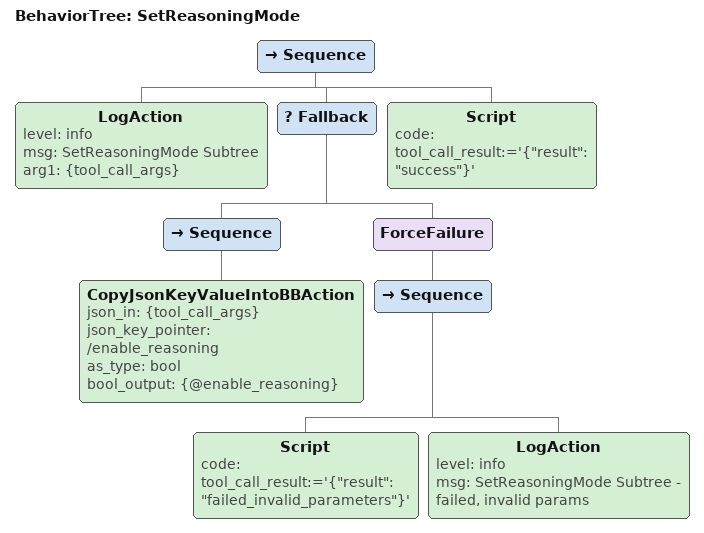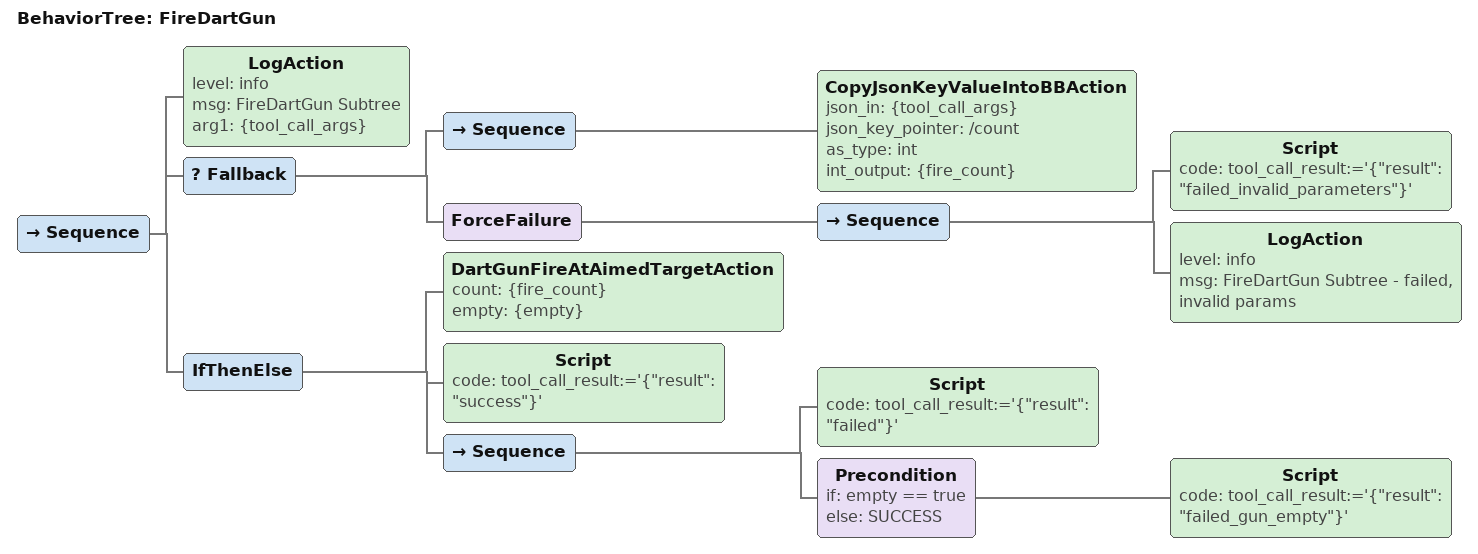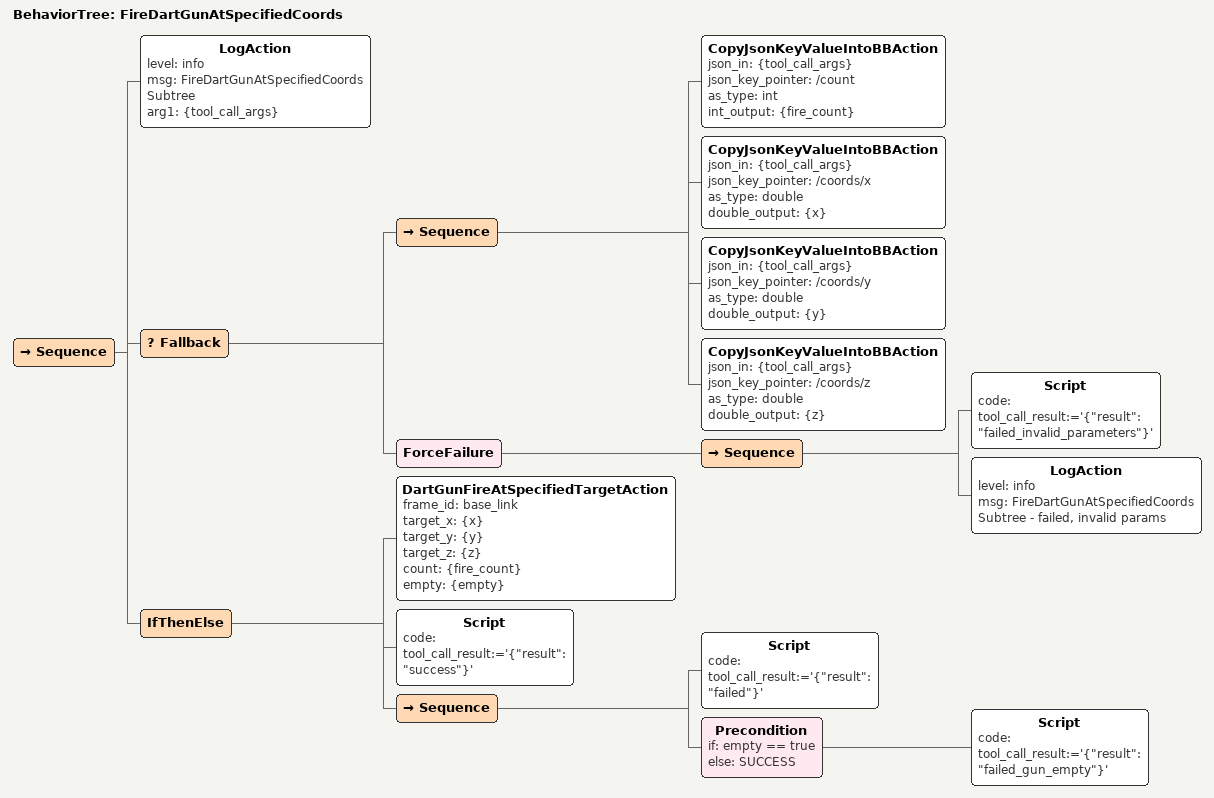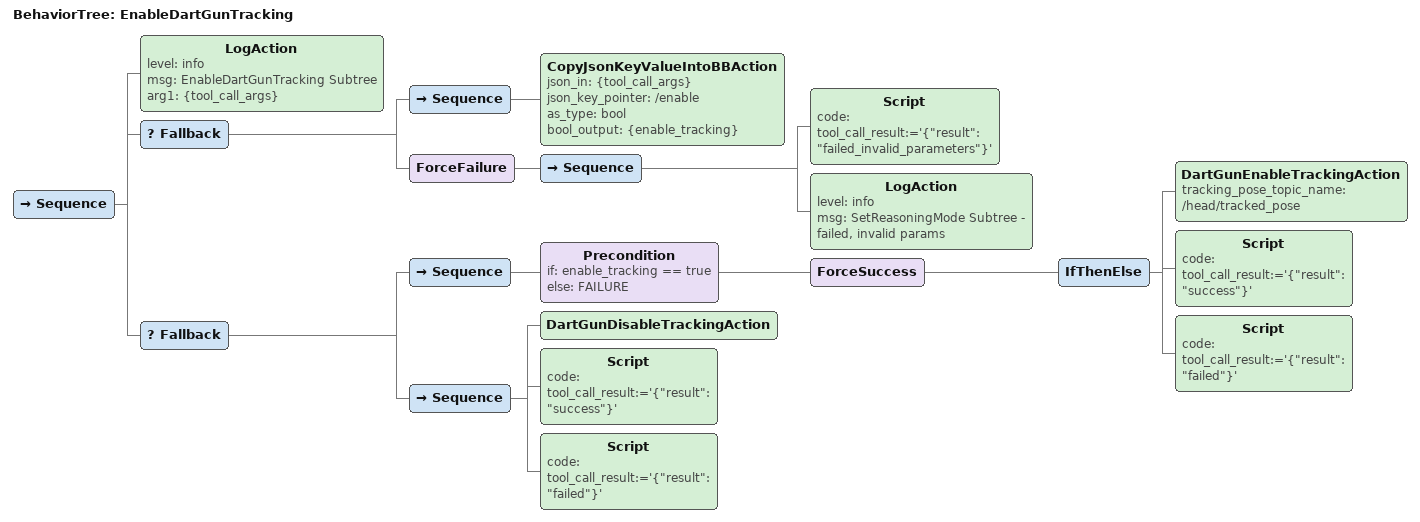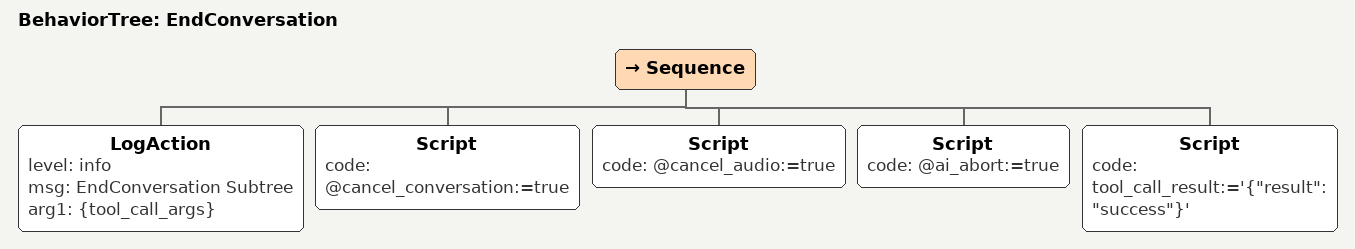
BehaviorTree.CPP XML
<BehaviorTree ID="SetReasoningMode">
      <Sequence>
	<LogAction level="info" msg="SetReasoningMode Subtree" arg1="{tool_call_args}"/>

	<!-- Parse json containing param and store in BB /-->
	<Fallback>
		<Sequence>
			<CopyJsonKeyValueIntoBBAction json_in="{tool_call_args}" json_key_pointer="/enable_reasoning" as_type="bool" bool_output="{@enable_reasoning}"/>
		</Sequence>
		<ForceFailure>
			<Sequence>
				<Script code=" tool_call_result:='{&quot;result&quot;: &quot;failed_invalid_parameters&quot;}'"/>
				<LogAction level="info" msg="SetReasoningMode Subtree - failed, invalid params"/>
			</Sequence>
		</ForceFailure>
	</Fallback>
	<Script code=" tool_call_result:='{&quot;result&quot;: &quot;success&quot;}'"/>
</Sequence>
  </BehaviorTree>

<BehaviorTree ID="FireDartGun">
      <Sequence>
	<LogAction level="info" msg="FireDartGun Subtree" arg1="{tool_call_args}"/>

	<!-- Parse json containing param and store in BB /-->
	<Fallback>
		<Sequence>
			<CopyJsonKeyValueIntoBBAction json_in="{tool_call_args}" json_key_pointer="/count" as_type="int" int_output="{fire_count}"/>
		</Sequence>
		<ForceFailure>
			<Sequence>
				<Script code=" tool_call_result:='{&quot;result&quot;: &quot;failed_invalid_parameters&quot;}'"/>
				<LogAction level="info" msg="FireDartGun Subtree - failed, invalid params"/>
			</Sequence>
		</ForceFailure>
	</Fallback>
	<IfThenElse>
		<DartGunFireAtAimedTargetAction count="{fire_count}" empty="{empty}"/>
		<Script code=" tool_call_result:='{&quot;result&quot;: &quot;success&quot;}'"/>
		<Sequence>
			<Script code=" tool_call_result:='{&quot;result&quot;: &quot;failed&quot;}'"/>
			<Precondition if="empty == true" else="SUCCESS">
				<Script code=" tool_call_result:='{&quot;result&quot;: &quot;failed_gun_empty&quot;}'"/>
			</Precondition>
		</Sequence>
	</IfThenElse>
</Sequence>
  </BehaviorTree>

<BehaviorTree ID="FireDartGunAtSpecifiedCoords">
      <Sequence>
	<LogAction level="info" msg="FireDartGunAtSpecifiedCoords Subtree" arg1="{tool_call_args}"/>

	<!-- Parse json containing param and store in BB /-->
	<Fallback>
		<Sequence>
			<CopyJsonKeyValueIntoBBAction json_in="{tool_call_args}" json_key_pointer="/count" as_type="int" int_output="{fire_count}"/>
			<CopyJsonKeyValueIntoBBAction json_in="{tool_call_args}" json_key_pointer="/coords/x" as_type="double" double_output="{x}"/>
			<CopyJsonKeyValueIntoBBAction json_in="{tool_call_args}" json_key_pointer="/coords/y" as_type="double" double_output="{y}"/>
			<CopyJsonKeyValueIntoBBAction json_in="{tool_call_args}" json_key_pointer="/coords/z" as_type="double" double_output="{z}"/>
		</Sequence>
		<ForceFailure>
			<Sequence>
				<Script code=" tool_call_result:='{&quot;result&quot;: &quot;failed_invalid_parameters&quot;}'"/>
				<LogAction level="info" msg="FireDartGunAtSpecifiedCoords Subtree - failed, invalid params"/>
			</Sequence>
		</ForceFailure>
	</Fallback>
	<IfThenElse>
		<DartGunFireAtSpecifiedTargetAction frame_id="base_link" target_x="{x}" target_y="{y}" target_z="{z}" count="{fire_count}" empty="{empty}"/>
		<Script code=" tool_call_result:='{&quot;result&quot;: &quot;success&quot;}'"/>
		<Sequence>
			<Script code=" tool_call_result:='{&quot;result&quot;: &quot;failed&quot;}'"/>
			<Precondition if="empty == true" else="SUCCESS">
				<Script code=" tool_call_result:='{&quot;result&quot;: &quot;failed_gun_empty&quot;}'"/>
			</Precondition>
		</Sequence>
	</IfThenElse>
</Sequence>
  </BehaviorTree>

<BehaviorTree ID="EnableDartGunTracking">
      <Sequence>
	<LogAction level="info" msg="EnableDartGunTracking Subtree" arg1="{tool_call_args}"/>

	<!-- Parse json containing param and store in BB /-->
	<Fallback>
		<Sequence>
			<CopyJsonKeyValueIntoBBAction json_in="{tool_call_args}" json_key_pointer="/enable" as_type="bool" bool_output="{enable_tracking}"/>
		</Sequence>
		<ForceFailure>
			<Sequence>
				<Script code=" tool_call_result:='{&quot;result&quot;: &quot;failed_invalid_parameters&quot;}'"/>
				<LogAction level="info" msg="SetReasoningMode Subtree - failed, invalid params"/>
			</Sequence>
		</ForceFailure>
	</Fallback>
	<Fallback>
		<Sequence>
			<Precondition if="enable_tracking == true" else="FAILURE">
				<ForceSuccess>
					<IfThenElse>
						<!-- Use the 'head' tracker output for the pose -->
						<DartGunEnableTrackingAction tracking_pose_topic_name="/head/tracked_pose"/>
						<Script code=" tool_call_result:='{&quot;result&quot;: &quot;success&quot;}'"/>
						<Script code=" tool_call_result:='{&quot;result&quot;: &quot;failed&quot;}'"/>
					</IfThenElse>
				</ForceSuccess>
			</Precondition>
		</Sequence>
		<Sequence>
			<DartGunDisableTrackingAction/>
			<Script code=" tool_call_result:='{&quot;result&quot;: &quot;success&quot;}'"/>
			<Script code=" tool_call_result:='{&quot;result&quot;: &quot;failed&quot;}'"/>
		</Sequence>
	</Fallback>
</Sequence>
  </BehaviorTree>

<BehaviorTree ID="EndConversation">
      <Sequence>
	<LogAction level="info" msg="EndConversation Subtree" arg1="{tool_call_args}"/>
	<Script code=" @cancel_conversation:=true "/>
	<Script code=" @cancel_audio:=true "/>
	<Script code=" @ai_abort:=true "/>

	<Script code=" tool_call_result:='{&quot;result&quot;: &quot;success&quot;}'"/>
</Sequence>
  </BehaviorTree>
